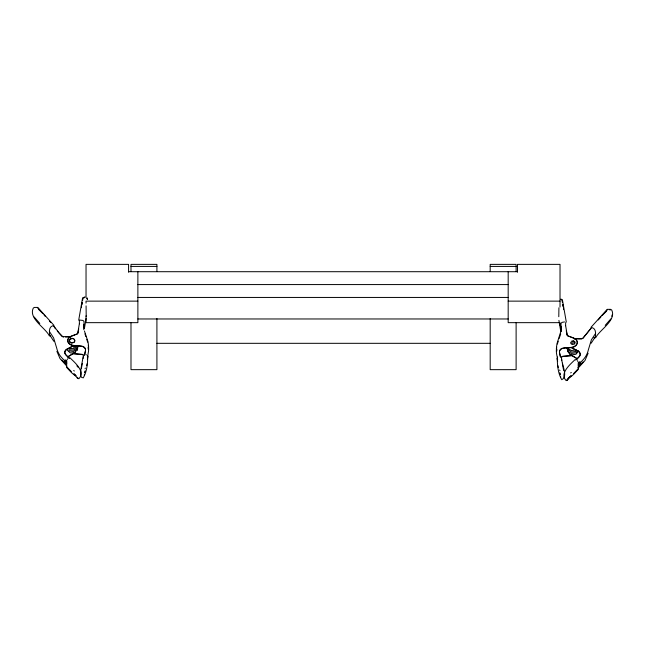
<?xml version="1.0" encoding="UTF-8"?>
<svg xmlns="http://www.w3.org/2000/svg" width="645" height="645" viewBox="0 0 645 645"><rect width="100%" height="100%" fill="white"/><g stroke="black" fill="none" stroke-linecap="round" stroke-linejoin="round"><path stroke-width="0.97" d="M80.794 376.051L80.891 369.303L83.398 355.202M87.672 356.048C87.784 363.288 86.914 371.689 83.245 377.865L81.681 377.414L80.891 376.406M557.328 357.886C557.216 365.135 558.086 373.528 561.755 379.703C568.85 376.478 560.715 362.716 561.601 357.04M565.601 325.725L565.641 322.629M558.917 307.786L558.788 316.711M81.488 307.721L81.56 305.819M88.3 345.333A28.299 23.26 0 0 1 88.22 353.033L87.373 358.031M556.353 348.993L556.925 343.874L561.215 330.119M83.955 324.282L83.794 329.748M561.206 331.667L561.045 326.201M79.4 323.548L77.924 332.248M557.627 359.95L557.353 357.072L557.627 357.838M81.681 305.061L82.044 302.787M78.69 320.226L82.552 298.046L84.947 296.845M77.827 345.478L76.957 349.227L73.466 351.485L68.87 350.783M77.271 350.541L77.948 346.438M84.414 328.507L86.067 318.477M81.947 304.416L82.262 302.505M82.584 300.586L82.907 298.667M81.399 368.44L82.302 363.522M83.189 358.394L83.576 356.451M84.769 372.786L85.156 370.851M86.688 365.691L87.067 363.748M84.535 355L85.487 350.501A4.628 3.805 0 0 0 81.617 346.083C77.11 345.204 70.289 346.857 67.87 341.697L67.725 339.657L68.62 337.819L71.208 336.093L77.013 334.005L78.061 332.78M84.535 355.266L85.487 350.767A4.628 3.805 0 0 0 81.617 346.349C77.11 345.462 70.289 347.123 67.87 341.963L67.725 339.923L68.62 338.085L70.402 336.738M87.365 359.467L87.994 356.516M611.799 316.284L612.145 314.873M87.373 355.927L87.696 355.484M84.253 375.237L84.39 374.713M78.746 328.894L77.723 333.747L71.208 336.359M557.377 344.059L558.215 341.237M588.111 353.267L584.975 360.531L578.275 367.956M559.126 338.488L560.699 333.965M85.051 368.771L85.358 368.085M84.826 372.254L85.14 371.568M591.151 343.237L595.343 336.811M67.096 359.668L67.636 358.805M591.159 327.974L582.999 338.319L581.371 338.98M591.159 328.232L583.338 337.561M595.569 333.425L591.376 339.842L588.337 349.88A28.299 23.26 0 0 1 582.588 360.353L580.403 362.603L580.04 362.369M583.064 361.942L577.928 367.44M577.823 350.711L576.13 352.759L571.494 353.428L567.761 351.291L567.092 347.881M578.638 351.033L575.977 354.25L571.672 354.871M600.906 316.961L598.27 319.952M595.061 337.569L595.335 337.254C595.778 333.489 596.254 328.482 591.61 327.41M605.212 325.338L610.815 318.928M601.753 315.752L606.292 311.438M591.005 327.313L607.227 309.342L610.622 309.342L611.694 309.995C616.781 320.38 599.447 329.837 595.666 337.762L593.803 337.69M602.212 315.453L607.63 309.503M570.857 375.817L567.431 379.131M573.59 373.608L577.985 368.948M575.179 359.499C570.365 364.264 559.094 373.536 566.173 380.631L573.478 374.527L578.315 369.359L578.315 362.272M575.751 360.112L579.21 356.54A4.628 3.805 0 0 0 578.38 351.138L571.583 347.558M576.445 359.66L579.21 356.806A4.628 3.805 0 0 0 578.38 351.404L571.583 347.824M568.261 378.043L571.091 375.833M570.648 372.923L571.317 372.447M582.999 338.061L581.371 338.722L574.123 338.552M64.96 360.45L64.597 360.684L62.412 358.435A28.299 23.26 0 0 1 56.663 347.961L53.624 337.932L49.431 331.506M77.053 346.389L73.49 348.687L69.209 348.316M77.303 347.663L73.546 350.09L68.967 349.687M67.475 356.887L73.417 353.291A5.894 4.846 0 0 0 75.263 351.92M68.322 356.637L73.417 353.557A5.894 4.846 0 0 0 76.255 350.308M73.417 345.647L66.62 349.219A4.628 3.805 0 0 0 65.79 354.629L69.249 358.201M73.417 345.913L66.62 349.485A4.628 3.805 0 0 0 65.79 354.887L69.249 358.459M73.441 347.195L76.247 345.905M53.39 325.491C48.746 326.564 49.222 331.57 49.665 335.336L49.939 335.65M83.011 298.038L83.963 297.724M84.213 297.684L84.971 297.547M576.13 349.864L571.47 350.541L567.721 348.381M576.025 351.428L571.607 352.073L567.697 349.388M564.536 321.936L562.118 322.347L560.989 323.314L560.989 330.063M571.591 355.476L563.383 356.177A4.628 3.805 0 0 0 561.98 356.54M571.591 355.742L563.383 356.435A4.628 3.805 0 0 0 561.98 356.806M65.435 337.012L70.877 336.9M79.424 320.041L82.882 320.428L84.011 321.395L84.011 328.152M574.123 338.819L580.468 338.956M72.692 338.585L70.015 339.149L69.313 341.31L71.297 342.963L73.973 342.39A2.773 2.282 0 0 0 73.941 339.165M130.991 266.409L156.912 266.409M490.184 266.409L516.113 266.409M128.581 271.706L517.475 271.706M137.877 284.574L508.179 284.574M137.877 297.442L508.179 297.442M137.877 301.134L86.035 301.134L86.035 303.094M508.179 301.134L560.021 301.134M137.877 318.969L508.179 318.969M560.021 322.661L508.179 322.661L508.179 271.706M156.912 343.317L490.184 343.317M573.623 340.874L572.429 340.866A2.314 1.903 0 0 0 571.381 341.35M73.603 352.912L70.257 352.88L66.62 349.598M70.877 336.642L62.71 336.625L59.13 332.997L53.841 326.056M73.409 353.557L81.617 354.258A4.628 3.805 0 0 1 83.02 354.629M73.409 353.823L81.617 354.524A4.628 3.805 0 0 1 83.02 354.887M50.641 336.11L49.334 335.843C45.553 327.918 28.219 318.469 33.306 308.076L34.379 307.431L37.773 307.423L53.995 325.394M85.962 354.798L86.47 354.863M63.629 337.069L62.001 336.408L57.292 331.038M609.622 309.818L610.38 310.003M561.037 299.635L561.988 299.949M573.792 338.27L567.278 335.666L566.254 330.804M573.736 340.931L575.243 342.173L574.63 344.003L572.518 344.543L571.357 344.043A2.314 1.903 0 0 1 570.777 342.197M560.924 299.038L562.448 299.965L566.31 322.145M572.486 343.527L572.179 343.382A1.161 0.959 0 0 1 572.712 341.777L573.84 342.019A1.161 0.943 -5.3 0 1 573.824 343.366M577.525 358.797L571.583 355.21A5.894 4.846 0 0 1 569.737 353.839M576.678 358.547L571.583 355.476A5.894 4.846 0 0 1 568.745 352.226M73.683 370.528L74.352 371.012M73.909 373.923L76.013 375.551M574.598 338.649L576.38 339.996L577.275 341.834L577.13 343.874C574.711 349.034 567.89 347.381 563.383 348.268A4.628 3.805 0 0 0 559.513 352.686L560.465 357.177M38.708 309.519L43.247 313.833M66.395 364.82L61.936 360.023M66.725 366.038L60.025 358.612L56.889 351.356M69.821 357.653C74.635 362.417 85.906 371.697 78.827 378.792L71.522 372.681L66.685 367.521L66.685 360.434M74.143 373.89L75.892 375.753M67.016 367.021L71.41 371.681M37.37 307.584L42.11 312.793M49.399 321.017L50.729 322.508M34.185 317.009L39.788 323.427M44.094 315.042L45.4 316.542M76.884 365.852L78.013 367.199M49.657 334.9L53.849 341.318M53.841 326.322L55.454 328.821M577.364 360.652L577.904 361.506M566.939 334.699L567.987 335.916L573.792 338.004L576.38 339.73L577.275 341.576L577.13 343.616C574.711 348.776 567.89 347.115 563.383 348.002A4.628 3.805 0 0 0 559.513 352.42L560.465 356.919M86.986 297.668L87.599 299.506M86.72 298.272L87.131 299.143M559.642 370.004L559.949 370.69M559.86 373.487L560.174 374.173M84.439 330.966L88.075 341.963L88.647 347.075M84.93 333.86L85.874 336.577M86.785 339.326L87.623 342.14M567.108 348.066L568.455 352.775M567.076 334.158L565.601 325.459M560.61 376.648L560.747 377.164M557.304 357.394L556.78 354.952A28.299 23.26 0 0 1 556.7 347.252M557.006 358.435L557.635 361.385M561.424 358.378L561.811 360.321M559.844 372.778L560.231 374.713M557.933 365.675L558.312 367.618M562.698 365.449L563.601 370.367M562.093 300.586L562.416 302.497M562.738 304.416L563.053 306.335M559.933 323.653L560.231 325.483M560.537 327.313L560.836 329.152M558.933 320.388L560.586 330.417M562.956 304.698L563.319 306.98M560.005 323.548L560.231 324.919M562.384 363.232L562.593 364.707M563.44 307.738L563.512 309.64M86.083 305.867L86.212 316.639M79.359 320.718L79.4 323.806M560.021 307.004L560.021 264.369L517.475 264.369L517.475 272.198M516.113 271.424L516.113 264.369L490.184 264.369L490.184 271.424M516.113 322.508L516.113 369.658L490.184 369.658L490.184 318.501M156.912 271.424L156.912 264.369L130.991 264.369L130.991 271.424M156.912 318.501L156.912 369.658L130.991 369.658L130.991 322.508M137.877 271.706L137.877 322.661L86.035 322.661L86.035 315.808M128.581 272.198L128.581 264.369L86.035 264.369L86.035 297.16M556.804 351.017A28.299 23.26 0 0 1 556.877 349.082M579.887 361.998A1.854 0.661 -56.7 0 1 579.702 363.458A1.854 0.661 -56.7 0 1 578.307 365.062M578.307 363.24A1.854 0.661 -56.7 0 1 579.468 362.047M578.251 364.296A1.854 0.661 -56.7 0 1 579.992 362.216A1.854 0.661 -56.7 0 1 579.992 363.836A1.854 0.661 -56.7 0 1 578.251 365.352M580.21 362.74A4.628 3.805 0 0 1 579.928 363.925M580.21 362.474A4.628 3.805 0 0 1 579.21 364.715M88.123 347.171A28.299 23.26 0 0 1 88.196 349.106M65.072 362.006A4.628 3.805 0 0 1 64.79 360.821M66.693 363.151A1.854 0.661 56.7 0 1 65.298 361.547A1.854 0.661 56.7 0 1 65.113 360.079M65.532 360.128A1.854 0.661 56.7 0 1 66.693 361.321M66.749 363.433A1.854 0.661 56.7 0 1 65.008 361.918A1.854 0.661 56.7 0 1 65.008 360.305A1.854 0.661 56.7 0 1 66.749 362.377M65.79 362.796A4.628 3.805 0 0 1 64.79 360.563M567.431 379.937L566.786 380.397L567.995 379.526L567.431 379.937M77.569 378.091L77.005 377.688L78.214 378.559L77.569 378.091M70.047 342.237A2.773 2.282 0 0 0 74.683 341.181A2.773 2.282 0 0 0 71.248 338.407A2.773 2.282 0 0 0 70.047 342.237"/></g></svg>
